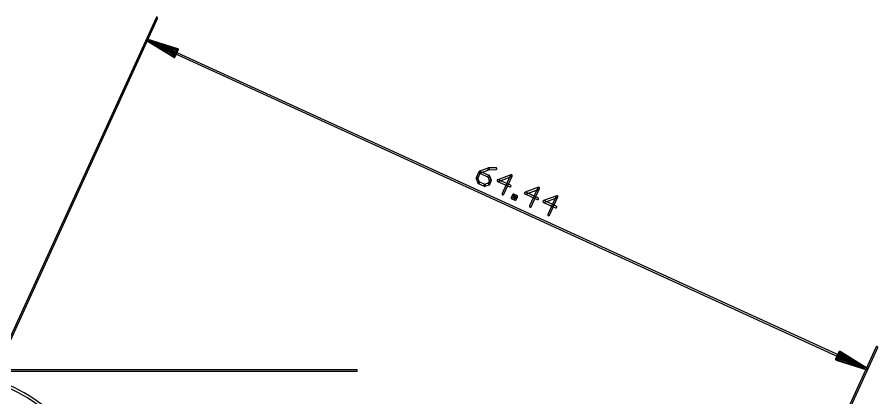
# Model space of a CAD drawing. Extents: x -21 to 88, y -12 to 76.
# Drawn here: x 18.4 to 88.4, y 45.4 to 76.4 of the extents above; entities that cross this region are included whole.
import ezdxf

# ---------------------------------------------------------------- set-up
doc = ezdxf.new("R2010")
doc.units = 0
doc.layers.add('20', color=7, linetype='CONTINUOUS')
doc.layers.add('51', color=253, linetype='CONTINUOUS')

msp = doc.modelspace()

# ---------------------------------------------------------------- linework, layer by layer
at = {"layer": '20'}
msp.add_lwpolyline([(23.8152, 40.847, 1), (23.9848, 40.953, 1.0148), (0.1168, 25.5445, 1), (0.2832, 25.6555, -1.0148)], format="xyb", close=True, dxfattribs=at)
at = {"layer": '51'}
for points in [[(10.5591, 34.173), (29.8092, 76.2645, 1), (29.691, 76.3186), (10.4409, 34.227, 1)], [(28.9194, 74.4562), (31.4167, 73.6652, 1), (31.4559, 73.7891), (28.9587, 74.5802, 1)], [(31.2048, 73.2019), (28.9731, 74.5736, 1), (28.905, 74.4628), (31.1367, 73.0912, 1)], [(28.915, 74.4578), (31.3335, 73.4947, 1), (31.3816, 73.6155), (28.9631, 74.5786, 1)], [(31.2794, 73.3763), (28.969, 74.5759, 1), (28.9091, 74.4605), (31.2195, 73.2609, 1)], [(28.918, 74.4567), (31.3906, 73.6118, 1), (31.4327, 73.7348), (28.9601, 74.5797, 1)], [(28.912, 74.4591), (87.512, 47.6591, 1), (87.5661, 47.7773), (28.9661, 74.5773, 1)], [(31.2282, 73.2565), (28.9718, 74.5743, 1), (28.9063, 74.4621), (31.1626, 73.1443, 1)], [(31.3772, 73.7542), (31.1116, 73.1736, 1), (31.2298, 73.1195), (31.4954, 73.7001, 1)], [(55.9545, 63.7731), (55.7288, 63.2799, 1), (55.8673, 63.2165), (56.0931, 63.7096, 1)], [(56.7161, 64.0801), (55.9973, 63.8128, 1), (56.0504, 63.6699), (56.7693, 63.9373, 1)], [(56.7952, 63.472), (56.0555, 63.8106, 1), (55.9921, 63.672), (56.7318, 63.3334, 1)], [(57.3461, 64.1056), (56.7401, 64.0848, 1), (56.7453, 63.9325), (57.3513, 63.9533, 1)], [(55.7266, 63.2217), (55.8603, 62.8622, 1), (56.0032, 62.9154), (55.8695, 63.2748, 1)], [(56.9686, 63.0698), (56.8349, 63.4293, 1), (56.6921, 63.3761), (56.8257, 63.0167, 1)], [(56.8536, 62.765), (56.9664, 63.0115, 1), (56.8279, 63.075), (56.715, 62.8284, 1)], [(58.5641, 63.5322), (57.4858, 63.1312, 1), (57.5389, 62.9884), (58.6172, 63.3894, 1)], [(57.4807, 62.9905), (58.4669, 62.539, 1), (58.5303, 62.6776), (57.5441, 63.1291, 1)], [(57.9827, 61.9498), (58.66, 63.4291, 1), (58.5214, 63.4925), (57.8441, 62.0132, 1)], [(55.9, 62.8195), (56.3931, 62.5937, 1), (56.4566, 62.7323), (55.9635, 62.9581, 1)], [(56.4514, 62.5916), (56.8108, 62.7253, 1), (56.7577, 62.8681), (56.3983, 62.7345, 1)], [(60.797, 62.51), (59.7187, 62.109, 1), (59.7718, 61.9661), (60.8501, 62.3671, 1)], [(60.2155, 60.9275), (60.8928, 62.4068, 1), (60.7542, 62.4703), (60.077, 60.991, 1)], [(58.7316, 61.6069), (58.8445, 61.8535, 1), (58.7059, 61.9169), (58.593, 61.6704, 1)], [(58.9406, 61.595), (58.694, 61.7079, 1), (58.6306, 61.5694), (58.8771, 61.4565, 1)], [(58.7435, 61.8159), (58.99, 61.703, 1), (59.0535, 61.8416), (58.8069, 61.9545, 1)], [(58.9525, 61.804), (58.8396, 61.5575, 1), (58.9781, 61.494), (59.091, 61.7406, 1)], [(59.7135, 61.9683), (60.6997, 61.5167, 1), (60.7632, 61.6553), (59.7769, 62.1068, 1)], [(62.2855, 61.8285), (61.2072, 61.4274, 1), (61.2603, 61.2846), (62.3386, 61.6856, 1)], [(61.7041, 60.246), (62.3814, 61.7253, 1), (62.2428, 61.7888), (61.5655, 60.3094, 1)], [(61.2021, 61.2867), (62.1883, 60.8352, 1), (62.2517, 60.9738), (61.2655, 61.4253, 1)], [(69.1591, 7.373), (88.4092, 49.4645, 1), (88.291, 49.5186), (69.0409, 7.427, 1)], [(85.2483, 49.1169), (84.9827, 48.5363, 1), (85.1009, 48.4822), (85.3665, 49.0629, 1)], [(87.5718, 47.7743), (85.3155, 49.0921, 1), (85.2499, 48.9799), (87.5063, 47.6621, 1)], [(87.5731, 47.7736), (85.3414, 49.1453, 1), (85.2733, 49.0345), (87.505, 47.6628, 1)], [(85.0222, 48.4473), (87.5194, 47.6562, 1), (87.5587, 47.7802), (85.0614, 48.5712, 1)], [(85.0454, 48.5016), (87.518, 47.6567, 1), (87.5601, 47.7797), (85.0875, 48.6246, 1)], [(85.0965, 48.621), (87.515, 47.6578, 1), (87.5631, 47.7786), (85.1446, 48.7417, 1)], [(87.569, 47.7759), (85.2586, 48.9755, 1), (85.1987, 48.8601), (87.5091, 47.6605, 1)], [(46, 47.665), (-20.7856, 47.665, 1), (-20.7856, 47.535), (46, 47.535, 1)]]:
    msp.add_lwpolyline(points, format="xyb", close=True, dxfattribs=at)

doc.saveas('drawing.dxf')
